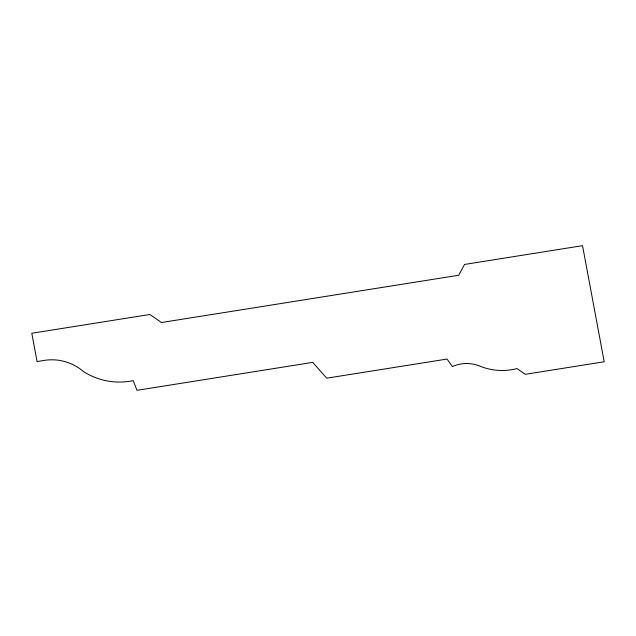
<?xml version="1.0" encoding="UTF-8"?>
<svg xmlns="http://www.w3.org/2000/svg" width="636" height="636" viewBox="0 0 636 636"><rect width="100%" height="100%" fill="white"/><g stroke="black" fill="none" stroke-linecap="round" stroke-linejoin="round"><path stroke-width="0.95" d="M464.518 264.441L458.747 275.245L161.512 322.516L149.818 314.494L31.8 333.264L37.079 361.542L44.464 360.366A47.303 45.935 23.3 0 1 83.706 371.742A65.421 63.528 23.3 0 0 133.21 380.622L136.986 390.329L312.666 362.385L326.753 378.182L447.052 359.054L452.395 366.575A34.416 33.422 23.3 0 1 479.822 366.082A57.089 55.435 23.3 0 0 516.989 368.546L525.272 374.31L604.2 361.765L582.536 245.671L464.518 264.441"/></g></svg>
